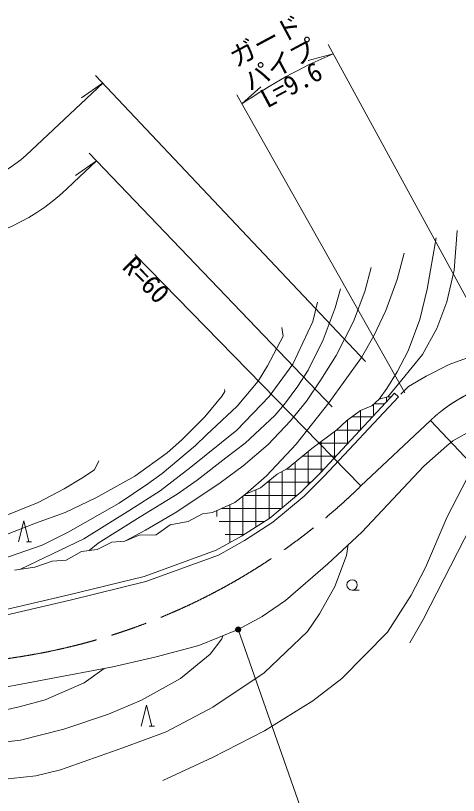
# Model space of a CAD drawing. Units: millimetres, scale not verified. Extents: x 40000 to 680000, y 20000 to 380000.
# Drawn here: x 109502 to 151869, y 267546 to 342154 of the extents above; entities that cross this region are included whole.
import ezdxf
from ezdxf.enums import TextEntityAlignment as Align

# ---------------------------------------------------------------- set-up
doc = ezdxf.new("R2010")
doc.units = ezdxf.units.MM
doc.header["$LTSCALE"] = 1000
doc.linetypes.add('CHAIN', pattern=[18.5, 12, -1.5, 3.5, -1.5])
for name, color, linetype, lineweight in [('M-BGD', 7, 'Continuous', 13), ('M-BMK', 2, 'CHAIN', 13), ('M-STR-HTXT', 7, 'Continuous', 13)]:
    doc.layers.add(name, color=color, linetype=linetype, lineweight=lineweight)
doc.styles.add('ＭＳ ゴシック', font='')
doc.styles.get('ＭＳ ゴシック').set_extended_font_data('MS Gothic')

msp = doc.modelspace()

# ---------------------------------------------------------------- hatches: boundary and pattern name
at = {"layer": 'M-STR-HTXT'}
msp.add_hatch(color=256, dxfattribs=at).paths.add_polyline_path([(131020, 283529, -0.41421), (130920, 283190, -0.41421), (130581, 283290, -1)])

# ---------------------------------------------------------------- linework, layer by layer
at = {"layer": 'M-BGD'}
for p, q in [((146122, 305686), (145756, 306027)), ((145000, 305216), (145000, 305644)), ((143750, 303876), (143750, 304964)), ((144798, 305000), (143792, 305000)), ((143632, 303750), (141675, 303750)), ((142500, 302536), (142500, 304354)), ((141250, 301195), (141250, 303439)), ((140000, 299855), (140000, 302368)), ((142467, 302500), (140175, 302500)), ((138750, 298514), (138750, 301423)), ((141301, 301250), (138521, 301250)), ((140135, 300000), (136938, 300000)), ((137500, 297268), (137500, 300459)), ((136250, 296111), (136250, 299439)), ((135000, 295064), (135000, 298542)), ((138970, 298750), (135361, 298750)), ((137734, 297500), (133587, 297500)), ((133750, 294031), (133750, 297633)), ((136416, 296250), (131332, 296250)), ((132500, 293232), (132500, 296790)), ((131250, 292433), (131250, 296185)), ((128750, 294242), (128750, 294784)), ((134924, 295000), (129225, 295000)), ((130000, 291723), (130000, 295353)), ((133311, 293750), (128974, 293750)), ((131355, 292500), (129543, 292500)), ((110530, 291802), (111030, 291802)), ((141695, 287182), (142361, 287182)), ((122282, 274183), (122782, 274183))]:
    msp.add_line(p, q, dxfattribs=at)
for points in [[(145123, 305679), (146463, 307307), (148435, 309741), (149820, 312213), (150769, 314767), (151474, 317792), (151766, 321609)], [(144299, 305440), (145026, 306480), (146016, 308057), (147056, 310078), (148180, 313078), (148895, 315973), (149726, 320904)], [(131485, 296372), (133516, 298115), (136361, 301157), (139477, 305106), (142588, 309440), (143789, 311516), (144910, 313954), (145997, 316904), (146689, 319439)], [(119940, 291881), (121935, 292937), (124926, 294675), (129080, 297442), (131265, 299069), (133665, 301130), (135794, 303393), (137331, 305266), (138719, 307319), (140174, 309649), (141829, 312901), (142931, 315772), (143520, 318066)], [(116550, 290974), (117416, 291679), (121429, 294188), (124945, 296374), (126872, 297722), (129630, 299846), (131472, 301252), (134319, 303889), (135218, 304982), (136510, 306711), (137495, 308226), (138926, 311147), (140087, 314197), (140596, 316023)], [(146361, 305939), (147096, 306673), (148776, 307664), (150985, 308761), (158059, 311344), (155905, 315992)], [(109959, 289189), (116039, 292095), (120434, 294826), (123339, 296699), (126261, 298951), (130658, 302477), (133771, 305717), (136018, 308809), (137954, 312887), (138396, 314744)], [(92626, 287353), (94870, 287549), (99101, 288092), (104360, 289110), (106229, 289497), (108930, 290391), (112040, 291495), (114546, 292721), (119407, 295500), (122141, 297367), (123516, 298333), (126711, 301037), (127778, 302057), (130695, 304784), (132706, 307187), (133607, 308642), (135097, 311484), (134983, 312317)], [(77038, 281544), (95389, 282936), (105690, 284651), (114606, 286724), (121805, 288486), (128705, 290998), (131130, 292356), (133821, 294076), (136784, 296559), (138664, 298422), (145756, 306027)], [(93031, 289714), (96245, 289671), (99190, 289910), (101645, 290340), (108622, 292518), (111416, 293587), (114246, 294625), (117183, 296021), (120905, 298102), (123997, 300331), (125422, 301568), (127604, 303773), (129266, 305790), (129518, 306176), (129485, 306388)], [(77082, 281046), (95449, 282439), (105787, 284161), (114722, 286238), (121950, 288007), (128914, 290542), (131387, 291927), (134117, 293672), (137121, 296189), (139023, 298074), (146122, 305686)], [(109383, 289105), (111328, 289388), (112986, 289967), (114339, 290048), (115807, 290873), (117293, 291074), (118696, 291783), (119940, 291881), (121335, 292440), (122961, 292465), (124281, 293435), (126002, 293741), (127373, 294500), (128354, 294604), (130483, 295572), (131485, 296372), (132938, 296971), (134535, 298274), (135510, 298836), (137832, 300730), (140223, 302536), (141157, 303371), (142503, 304356), (143599, 304832), (144299, 305440), (145123, 305679), (145431, 305679)], [(123589, 268982), (128340, 271184), (133309, 273711), (137954, 276601), (140729, 278717), (145070, 283151), (147345, 286706), (148709, 289352), (150799, 294203), (153150, 298774), (153808, 299669), (154890, 300789), (156859, 302450), (158109, 302951), (159491, 303322), (160792, 303425), (161475, 303813)], [(101794, 277161), (105943, 277435), (118813, 279850), (122948, 280793), (127032, 281899), (130800, 283410), (133095, 284675), (135316, 286189), (139362, 289714), (142616, 292746), (148572, 299039), (150754, 300988), (151342, 301476), (153276, 302539)], [(147213, 282156), (148499, 284371), (153093, 293326), (154819, 295814), (156089, 297392), (157868, 298818), (159881, 300093), (161487, 300807), (162673, 300978), (164832, 300707), (167752, 299697), (172300, 297511), (172739, 297315)], [(93121, 291135), (95241, 291296), (98773, 291679), (102233, 292421), (105880, 293359), (108172, 294165), (111648, 295570), (114150, 296890), (115837, 297894), (117060, 298710), (117462, 299559)], [(109780, 291802), (110280, 293802), (110780, 291802)], [(78255, 267748), (80830, 268366), (87909, 270435), (90844, 270988), (93140, 271235), (94856, 270856), (99883, 269686), (102478, 268978), (106697, 268901), (111429, 269427), (113790, 269993), (119760, 272089), (123894, 273612), (128364, 276002), (133271, 279262), (137442, 283234), (138564, 284932), (140055, 287533), (141174, 290512), (141322, 291540)], [(78107, 269424), (79579, 269633), (82380, 270095), (84795, 270739), (87902, 271581), (90277, 272128), (92076, 272448), (93858, 272464), (97932, 272387), (103069, 272296), (106950, 272495), (109968, 272824), (114126, 273888), (118384, 275326), (121558, 276670), (125279, 278718), (128124, 281064), (129234, 282525), (129315, 282814)], [(77813, 272754), (100881, 274839), (102965, 274804), (106727, 275313), (109850, 276011), (112320, 276705), (116071, 278330), (117981, 279693)], [(121532, 274183), (122032, 276183), (122532, 274183)]]:
    msp.add_lwpolyline(points, dxfattribs=at)
msp.add_circle((141695, 287682), 500, dxfattribs=at)
at = {"layer": 'M-BMK'}
msp.add_line((142535, 297149), (149202, 303426), dxfattribs=at)
for centre, radius, start, end in [((159481, 292502), 15000, 45.61929, 133.25663), ((100628, 340088), 60000, 274.62121, 314.30339)]:
    msp.add_arc(centre, radius, start, end, dxfattribs=at)
at = {"layer": 'M-STR-HTXT'}
for p, q in [((155397, 310035), (139394, 339379)), ((139875, 338497), (137506, 337853)), ((142975, 309070), (117139, 336418)), ((111520, 329755), (117838, 335703)), ((117826, 335691), (115821, 334274)), ((131150, 333701), (132968, 335351)), ((146747, 306055), (130657, 334575)), ((120572, 332784), (120580, 332791)), ((121259, 332057), (121265, 332063)), ((139800, 304731), (116549, 328996)), ((115037, 326199), (117241, 328273)), ((117241, 328273), (115237, 326856)), ((142535, 297149), (120919, 319298)), ((149202, 303426), (171601, 279619)), ((130800, 283410), (136991, 265723))]:
    msp.add_line(p, q, dxfattribs=at)
msp.add_circle((130800, 283410), 250, dxfattribs=at)
for centre, radius, start, end in [((159481, 292502), 50000, 113.08681, 124.51432), ((100601, 340190), 15103, 274.59854, 316.2979), ((100601, 340190), 20103, 274.63649, 315.89497)]:
    msp.add_arc(centre, radius, start, end, dxfattribs=at)

# ---------------------------------------------------------------- texts
at = {"layer": 'M-STR-HTXT', "style": 'ＭＳ ゴシック'}
for s, p in [('ガード', (134158, 338464)), ('パイプ', (135466, 336180))]:
    msp.add_text(s, height=1833, rotation=28.208, dxfattribs=at).set_placement(p, align=Align.BOTTOM_CENTER)
msp.add_text('L=9.6', height=1833, rotation=28.208, dxfattribs=at).set_placement((135438, 336341), align=Align.TOP_CENTER)
msp.add_text('R=60', height=1833, rotation=314.303, dxfattribs=at).set_placement((120919, 319298), align=Align.TOP_LEFT)

doc.saveas('drawing.dxf')
